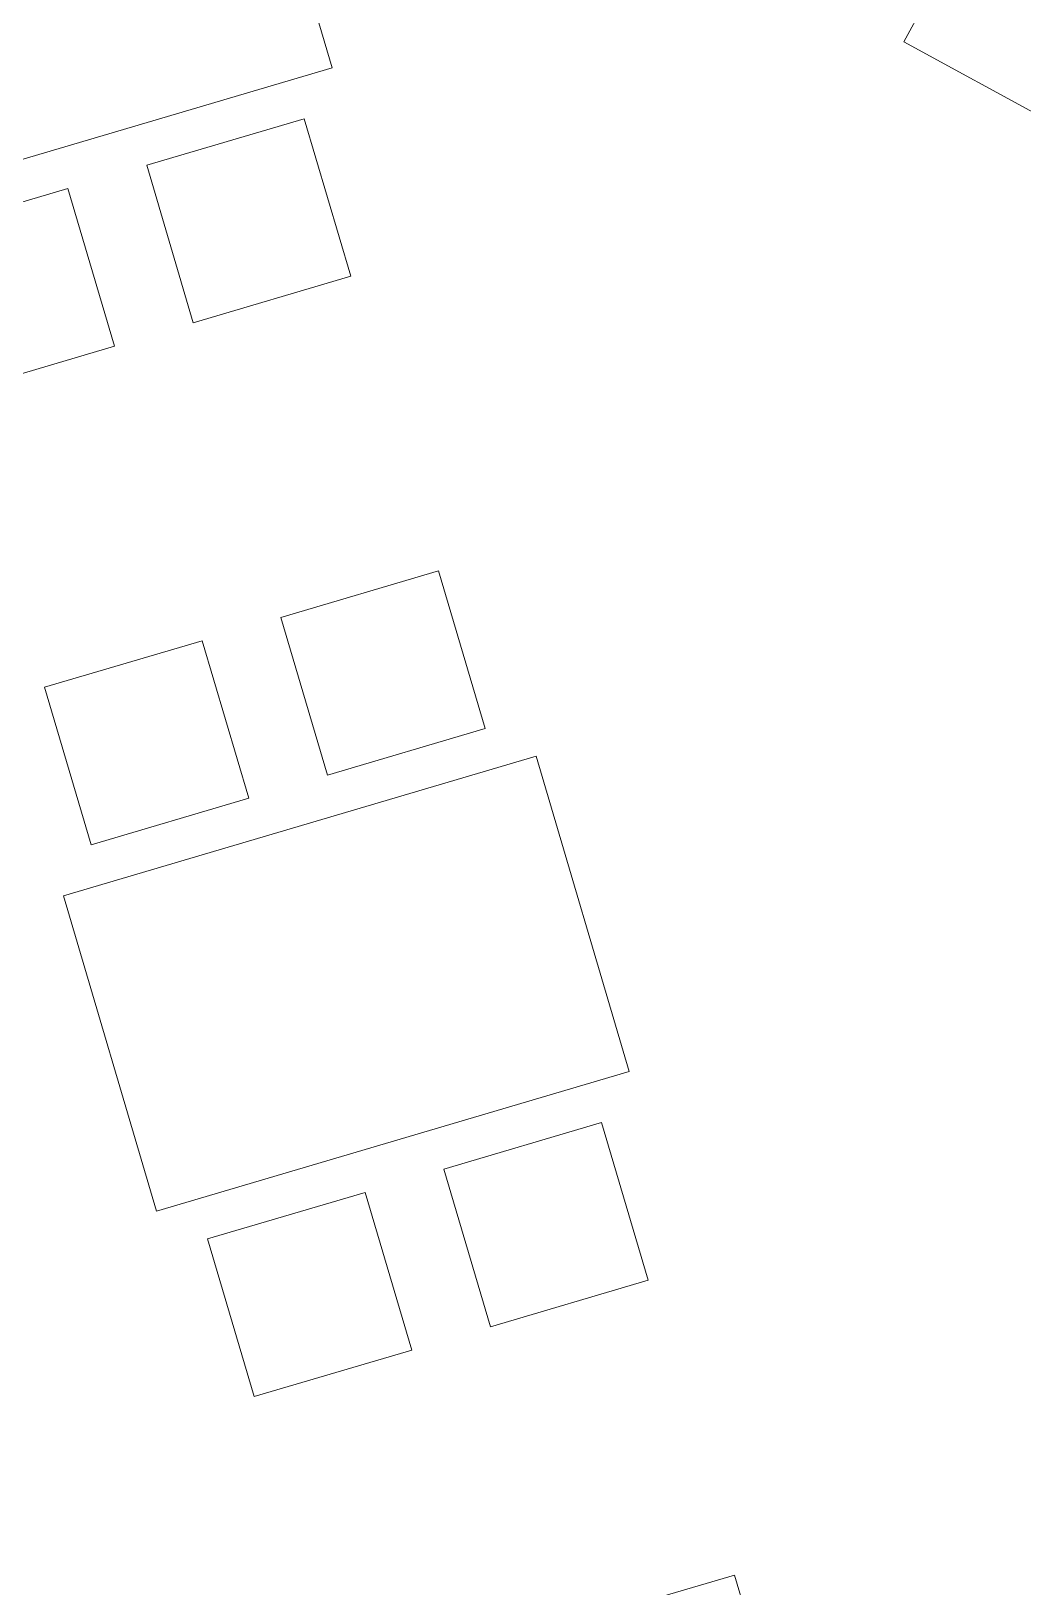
# Model space of a CAD drawing. Header units: millimetres. Extents: x 62878 to 70819, y -67946 to -61850.
# Drawn here: x 63466.3 to 63707.7, y -64366.6 to -63987.9 of the extents above; entities that cross this region are included whole.
import ezdxf

# ---------------------------------------------------------------- set-up
doc = ezdxf.new("R2010")
doc.units = ezdxf.units.MM
doc.layers.add('TEFRİŞ-yeni', color=53, linetype='Continuous', lineweight=9)

msp = doc.modelspace()

# ---------------------------------------------------------------- linework, layer by layer
at = {"layer": 'TEFRİŞ-yeni'}
for points in [[(63424.43, -64030.83), (63539.51, -63996.83), (63516.84, -63920.1), (63401.76, -63954.11), (63424.43, -64030.83)], [(63732.94, -63974.58), (63697.81, -63955.45), (63678.68, -63990.58), (63713.81, -64009.71), (63732.94, -63974.58)], [(63494.39, -64020.58), (63532.75, -64009.25), (63544.09, -64047.61), (63505.73, -64058.94), (63494.39, -64020.58)], [(63475.21, -64026.25), (63436.85, -64037.59), (63448.18, -64075.95), (63486.54, -64064.61), (63475.21, -64026.25)], [(63538.4, -64168.98), (63576.76, -64157.64), (63565.42, -64119.28), (63527.06, -64130.62), (63538.4, -64168.98)], [(63519.22, -64174.64), (63480.86, -64185.98), (63469.52, -64147.62), (63507.88, -64136.28), (63519.22, -64174.64)], [(63474.1, -64198.4), (63589.18, -64164.4), (63611.85, -64241.12), (63496.77, -64275.12), (63474.1, -64198.4)], [(63566.73, -64264.88), (63605.09, -64253.54), (63616.43, -64291.9), (63578.07, -64303.24), (63566.73, -64264.88)], [(63547.55, -64270.54), (63509.19, -64281.88), (63520.53, -64320.24), (63558.89, -64308.91), (63547.55, -64270.54)], [(63610.44, -64413.36), (63648.8, -64402.02), (63637.47, -64363.66), (63599.11, -64375), (63610.44, -64413.36)]]:
    msp.add_lwpolyline(points, dxfattribs=at)

doc.saveas('drawing.dxf')
